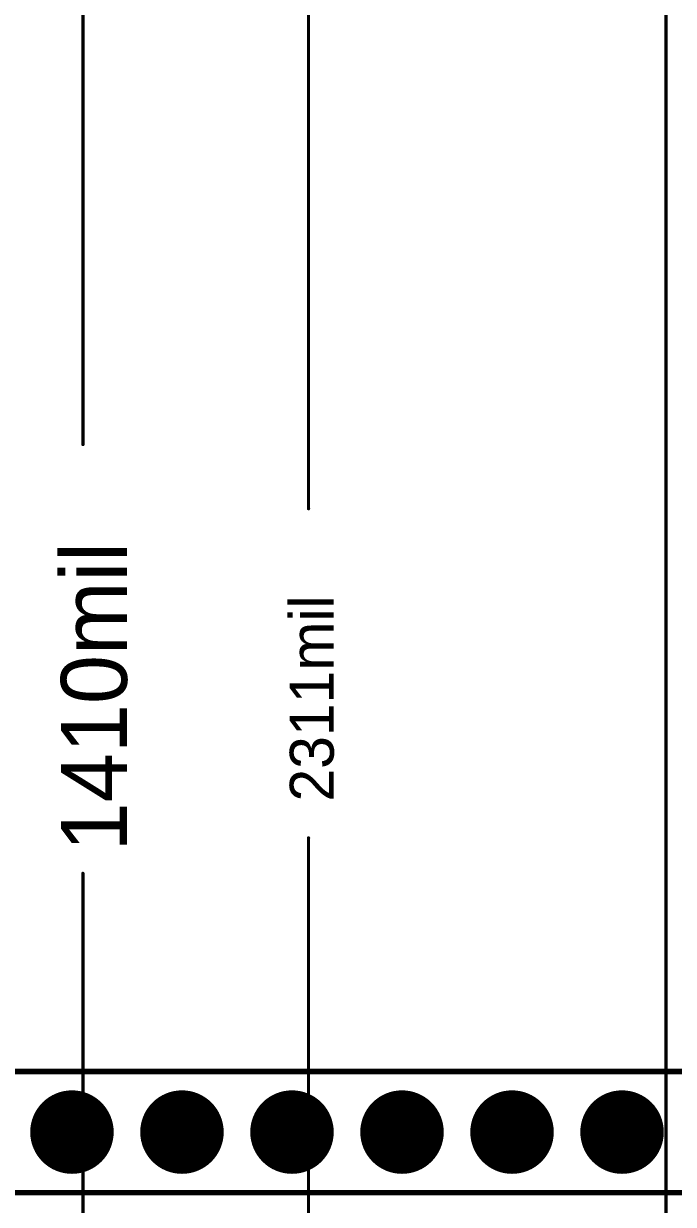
# Model space of a CAD drawing. Header units: millimetres. Extents: x 5.97 to 14.78, y 3.86 to 11.35.
# Drawn here: x 7.281 to 7.872, y 6.414 to 7.487 of the extents above; entities that cross this region are included whole.
import ezdxf

# ---------------------------------------------------------------- set-up
doc = ezdxf.new("R2010")
doc.units = ezdxf.units.MM
doc.header["$MEASUREMENT"] = 0
for name, color, linetype in [('BottomLayer', 5, 'Continuous'), ('BottomSolder', 6, 'Continuous'), ('Mechanical4', 56, 'Continuous'), ('MidLayer1', 16, 'Continuous'), ('MidLayer2', 76, 'Continuous'), ('MultiLayer', 9, 'Continuous'), ('TopLayer', 1, 'Continuous'), ('TopOverlay', 2, 'Continuous'), ('TopSolder', 216, 'Continuous')]:
    doc.layers.add(name, color=color, linetype=linetype)

# ---------------------------------------------------------------- blocks, each defined once
blk = doc.blocks.new('_____169')
at = {"layer": 'BottomLayer', "const_width": 0.0354}
for points in [[(-0.0177, -0.1, 1), (0.0177, -0.1, 1)], [(-0.0177, -0.2, 1), (0.0177, -0.2, 1)], [(-0.0177, -0.3, 1), (0.0177, -0.3, 1)], [(-0.0177, -0.4, 1), (0.0177, -0.4, 1)], [(-0.0177, -0.5, 1), (0.0177, -0.5, 1)], [(-0.0177, -0.6, 1), (0.0177, -0.6, 1)]]:
    blk.add_lwpolyline(points, format="xyb", close=True, dxfattribs=at)
at = {"layer": 'BottomSolder', "const_width": 0.0379}
for points in [[(-0.019, -0.1, 1), (0.019, -0.1, 1)], [(-0.019, -0.2, 1), (0.019, -0.2, 1)], [(-0.019, -0.3, 1), (0.019, -0.3, 1)], [(-0.019, -0.4, 1), (0.019, -0.4, 1)], [(-0.019, -0.5, 1), (0.019, -0.5, 1)], [(-0.019, -0.6, 1), (0.019, -0.6, 1)]]:
    blk.add_lwpolyline(points, format="xyb", close=True, dxfattribs=at)
at = {"layer": 'MidLayer1', "const_width": 0.0354}
for points in [[(-0.0177, -0.1, 1), (0.0177, -0.1, 1)], [(-0.0177, -0.2, 1), (0.0177, -0.2, 1)], [(-0.0177, -0.3, 1), (0.0177, -0.3, 1)], [(-0.0177, -0.4, 1), (0.0177, -0.4, 1)], [(-0.0177, -0.5, 1), (0.0177, -0.5, 1)], [(-0.0177, -0.6, 1), (0.0177, -0.6, 1)]]:
    blk.add_lwpolyline(points, format="xyb", close=True, dxfattribs=at)
at = {"layer": 'MidLayer2', "const_width": 0.0354}
for points in [[(-0.0177, -0.1, 1), (0.0177, -0.1, 1)], [(-0.0177, -0.2, 1), (0.0177, -0.2, 1)], [(-0.0177, -0.3, 1), (0.0177, -0.3, 1)], [(-0.0177, -0.4, 1), (0.0177, -0.4, 1)], [(-0.0177, -0.5, 1), (0.0177, -0.5, 1)], [(-0.0177, -0.6, 1), (0.0177, -0.6, 1)]]:
    blk.add_lwpolyline(points, format="xyb", close=True, dxfattribs=at)
at = {"layer": 'MultiLayer', "const_width": 0.0354}
for points in [[(-0.0177, -0.1, 1), (0.0177, -0.1, 1)], [(-0.0177, -0.2, 1), (0.0177, -0.2, 1)], [(-0.0177, -0.3, 1), (0.0177, -0.3, 1)], [(-0.0177, -0.4, 1), (0.0177, -0.4, 1)], [(-0.0177, -0.5, 1), (0.0177, -0.5, 1)], [(-0.0177, -0.6, 1), (0.0177, -0.6, 1)]]:
    blk.add_lwpolyline(points, format="xyb", close=True, dxfattribs=at)
at = {"layer": 'TopLayer', "const_width": 0.0354}
for points in [[(-0.0177, -0.1, 1), (0.0177, -0.1, 1)], [(-0.0177, -0.2, 1), (0.0177, -0.2, 1)], [(-0.0177, -0.3, 1), (0.0177, -0.3, 1)], [(-0.0177, -0.4, 1), (0.0177, -0.4, 1)], [(-0.0177, -0.5, 1), (0.0177, -0.5, 1)], [(-0.0177, -0.6, 1), (0.0177, -0.6, 1)]]:
    blk.add_lwpolyline(points, format="xyb", close=True, dxfattribs=at)
at = {"layer": 'TopOverlay', "const_width": 0.005}
for points in [[(-0.0551, 0.0551), (-0.0551, -1.9528)], [(0.0551, 0.0472), (0.0551, -1.9528)]]:
    blk.add_lwpolyline(points, dxfattribs=at)
at = {"layer": 'TopSolder', "const_width": 0.0379}
for points in [[(-0.019, -0.1, 1), (0.019, -0.1, 1)], [(-0.019, -0.2, 1), (0.019, -0.2, 1)], [(-0.019, -0.3, 1), (0.019, -0.3, 1)], [(-0.019, -0.4, 1), (0.019, -0.4, 1)], [(-0.019, -0.5, 1), (0.019, -0.5, 1)], [(-0.019, -0.6, 1), (0.019, -0.6, 1)]]:
    blk.add_lwpolyline(points, format="xyb", close=True, dxfattribs=at)

msp = doc.modelspace()

# ---------------------------------------------------------------- linework, layer by layer
at = {"layer": 'Mechanical4', "const_width": 0.003}
for points in [[(7.865, 5.48), (7.865, 8.78)], [(7.54, 7.0466), (7.54, 8.0855)], [(7.335, 7.1049), (7.335, 7.635)], [(7.54, 5.7745), (7.54, 6.7474)], [(7.335, 6.225), (7.335, 6.7151)]]:
    msp.add_lwpolyline(points, dxfattribs=at)
at = {"layer": 'Mechanical4', "const_width": 0.0015}
for points in [[(7.3342, 7.1049, 1), (7.3357, 7.1049, 1)], [(7.5393, 7.0466, 1), (7.5408, 7.0466, 1)], [(7.5393, 6.7474, 1), (7.5408, 6.7474, 1)], [(7.3342, 6.7151, 1), (7.3357, 6.7151, 1)]]:
    msp.add_lwpolyline(points, format="xyb", close=True, dxfattribs=at)
at = {"layer": 'MultiLayer'}
msp.add_line((7.865, 5.865), (7.865, 7.9951), dxfattribs=at)

# ---------------------------------------------------------------- block references
at = {"rotation": 270}
msp.add_blockref('_____169', (7.925, 6.48), dxfattribs=at)

# ---------------------------------------------------------------- texts
at = {"layer": 'Mechanical4'}
for s, height, p in [('1410mil', 0.06, (7.375, 6.7351)), ('2311mil', 0.04, (7.563, 6.7804))]:
    msp.add_text(s, height=height, rotation=-270, dxfattribs=at).set_placement(p)

doc.saveas('drawing.dxf')
